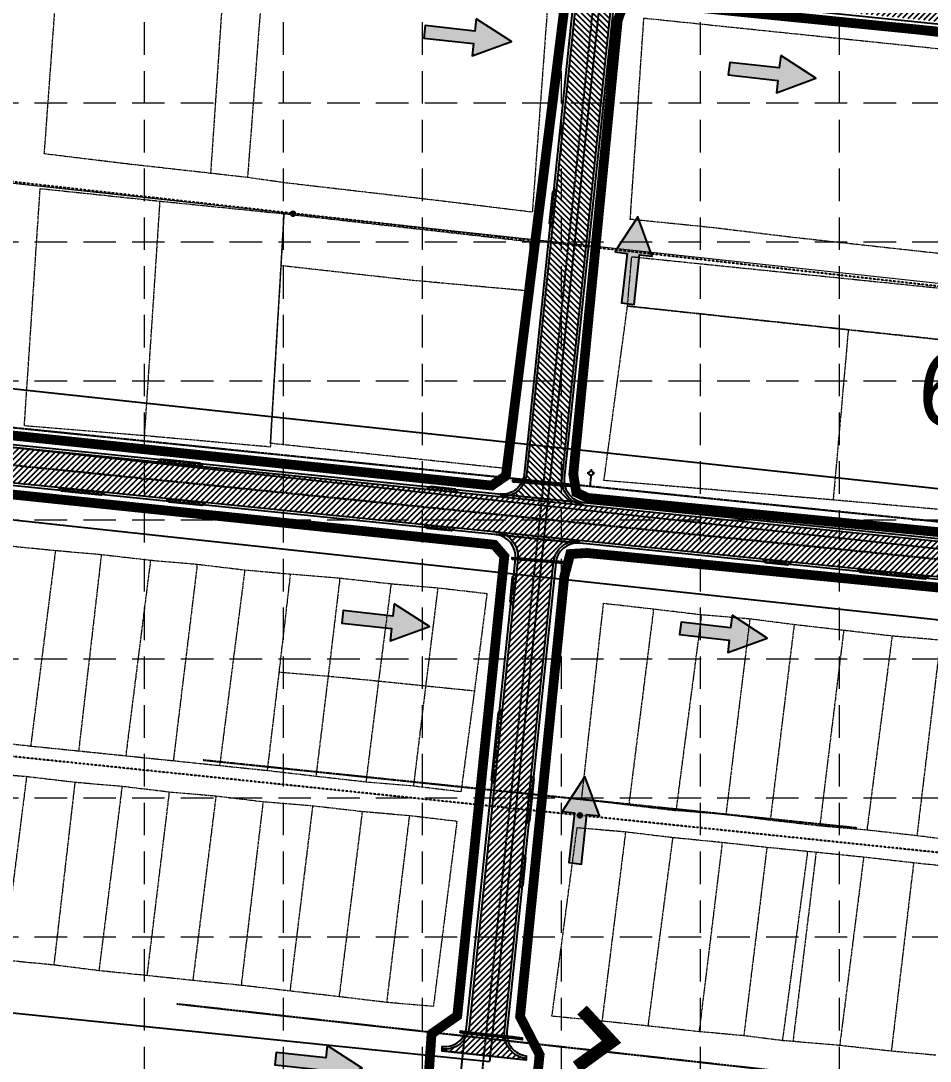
# Model space of a CAD drawing. Extents: x 332488 to 337969, y 579146 to 583084.
# Drawn here: x 336350 to 336909, y 581125 to 581765 of the extents above; entities that cross this region are included whole.
import ezdxf
from ezdxf.enums import TextEntityAlignment as Align

# ---------------------------------------------------------------- set-up
doc = ezdxf.new("R2010")
doc.units = 0
doc.header["$MEASUREMENT"] = 0
for name, pattern in [('CENTER2', [1.125, 0.75, -0.125, 0.125, -0.125]), ('DASHED', [0.75, 0.5, -0.25]), ('HIDDEN', [0.375, 0.25, -0.125]), ('PHANTOM', [2.5, 1.25, -0.25, 0.25, -0.25, 0.25, -0.25])]:
    doc.linetypes.add(name, pattern=pattern)
doc.layers.get('0').update_dxf_attribs({"color": 6})
for name, color, linetype in [('ARROWS', 252, 'Continuous'), ('E-CULVERT', 1, 'Continuous'), ('E-FIRE HYD', 2, 'Continuous'), ('E-SanitarySewer', 2, 'HIDDEN'), ('E-WATER', 2, 'DASHED'), ('GRID', 254, 'HIDDEN'), ('LIMITS OF DISTURBANCE', 1, 'PHANTOM'), ('P-CULVERT', 2, 'Continuous'), ('P-DRIVEWAY TRANSITION', 2, 'Continuous'), ('P-DRIVEWAY TRANSITION-H', 6, 'Continuous'), ('P-PVMT', 2, 'Continuous'), ('P-PVMT-H-6th', 6, 'Continuous'), ('P-PVMT-H-7th', 6, 'Continuous'), ('P-PVMT-H-Snyder', 6, 'Continuous'), ('parcel', 8, 'Continuous'), ('ROADS', 5, 'Continuous'), ('row', 1, 'Continuous'), ('SILT FENCE', 200, 'Continuous'), ('STREETNAME', 2, 'Continuous'), ('subdiv', 6, 'PHANTOM')]:
    doc.layers.add(name, color=color, linetype=linetype)
doc.layers.add('QUANTITIES', color=4, linetype='Continuous', plot=False)
doc.styles.get("Standard").update_dxf_attribs({"font": 'ARIAL.TTF'})
pattern_1 = [(45, (0, 0), (-1.767766952966369, 1.767766952966369), [])]
pattern_2 = [(45.09306700437445, (333744.6352764597, 581923.8884556454), (-1.327977036632529, 1.323669894715706), []), (135.0930670043744, (333744.6352764597, 581923.8884556454), (-1.323669894715706, -1.327977036632529), [])]
pattern_3 = [(45, (0, 0), (-1.325825214724776, 1.325825214724777), []), (135, (0, 0), (-1.325825214724777, -1.325825214724776), [])]

# ---------------------------------------------------------------- blocks, each defined once
blk = doc.blocks.new('FH')
at = {"layer": 'E-FIRE HYD'}
for p, q in [((336621.0745145862, 580808.4657309651), (336622.1411810613, 580808.4651434592)), ((336623.4758362457, 580810.865143028), (336623.4752487397, 580809.7984765529)), ((336624.807847451, 580808.4644090767), (336625.874513926, 580808.4638215707)), ((336623.4737799748, 580807.1318103654), (336623.4731924688, 580806.0651438904))]:
    blk.add_line(p, q, dxfattribs=at)
at = {"layer": 'E-FIRE HYD', "linetype": 'Continuous'}
blk.add_circle((336623.4745143573, 580808.4651434592), 1.333333296, dxfattribs=at)
blk = doc.blocks.new('A$C796B4345')
at = {"layer": 'SILT FENCE', "color": 200, "linetype": 'DASHED', "ltscale": 80, "const_width": 8, "flags": 128}
blk.add_lwpolyline([(38.21273843862582, 22.70146728202235), (20.65375032334123, 2.674251302960329), (2.97461769322399, 22.3390892293537)], dxfattribs=at)
blk = doc.blocks.new('arrow')
blk.add_lwpolyline([(-67.00679329302966, -25.35842018353742), (-59.3270347441985, -25.41938721699262), (-59.57091179542658, -56.1384215279777), (-51.89114823905948, -56.19938584448118), (-51.64727869913713, -25.48035696739953), (-43.96752265407486, -25.54132400085473), (-55.30425519266737, -2.410587189246144), (-67.00678578172392, -25.35840795725562)], close=True)
at = {"color": 254}
for points in [[(-43.96751955730906, -25.54132267721434), (-67.00679354271597, -25.35841771446121), (-55.30425158724847, -2.410596210431322), (-67.00679354271597, -25.35841771446121)], [(-59.57090883123692, -56.13841801592571), (-51.89115083610795, -56.19938633684342), (-59.32703554756517, -25.41938603537892), (-51.64727755243712, -25.48035435629663)]]:
    blk.add_solid(points, dxfattribs=at)

msp = doc.modelspace()

# ---------------------------------------------------------------- hatches: boundary and pattern name
at = {"layer": 'P-DRIVEWAY TRANSITION-H'}
h = msp.add_hatch(dxfattribs=at)
h.set_pattern_fill('NET', color=253, scale=15, angle=45, style=0)
h.set_pattern_definition(pattern_2)
h.paths.add_polyline_path([(336717.0219870885, 582025.3549376668), (336715.2399424747, 582027.5513704552), (336717.0011948184, 582044.4608844724), (336719.1976276069, 582046.2429290862)])
h.paths.add_polyline_path([(336706.2931111266, 581922.3486426793), (336704.5110665128, 581924.5450754677), (336705.9981125646, 581938.8219768697), (336708.1945453531, 581940.6040214836)])
h.paths.add_polyline_path([(336676.7144138223, 581638.3680998223), (336674.9323692085, 581640.5645326107), (336676.9532639458, 581659.9668334842), (336679.1496967343, 581661.748878098)])
h = msp.add_hatch(dxfattribs=at)
h.set_pattern_fill('NET', color=253, scale=15, angle=45, style=0)
h.set_pattern_definition(pattern_2)
h.paths.add_polyline_path([(335919.9082682377, 581546.2009439643), (335922.1001579328, 581547.9885735582), (335946.64428983, 581545.4952540073), (335948.4319194239, 581543.3033643122)])
h.paths.add_polyline_path([(335969.1273677484, 581541.2010138955), (335971.3192574435, 581542.9886434893), (335988.9757935469, 581541.195001455), (335990.7634231407, 581539.0031117599)])
h.paths.add_polyline_path([(335980.8544219058, 581517.896495593), (335978.6625322107, 581516.1088659992), (335964.2832283185, 581517.5695898769), (335962.4955987246, 581519.761479572)])
h.paths.add_polyline_path([(336117.5882516192, 581504.0063677079), (336115.3963619241, 581502.218738114), (336102.7658838096, 581503.5018072464), (336100.9782542157, 581505.6936969415)])
h.paths.add_polyline_path([(336177.9039320467, 581497.8791896979), (336175.7120423517, 581496.091560104), (336155.2479255281, 581498.1704106734), (336153.4602959342, 581500.3623003685)])
h.paths.add_polyline_path([(336228.668427237, 581492.7222703627), (336226.4765375419, 581490.9346407689), (336202.2570012594, 581493.3949862224), (336200.4693716656, 581495.5868759175)])
h.paths.add_polyline_path([(336401.3462626418, 581475.1807649299), (336399.1543729468, 581473.393135336), (336374.7719099154, 581475.8700317293), (336372.9842803215, 581478.0619214245)])
h.paths.add_polyline_path([(336463.6284808947, 581468.8538158615), (336461.4365911996, 581467.0661862676), (336440.898101375, 581469.1525920301), (336439.1104717811, 581471.3444817252)])
h.paths.add_polyline_path([(336433.9637971102, 581493.9805311286), (336436.1556868053, 581495.7681607225), (336459.8782778171, 581493.3582975334), (336461.665907411, 581491.1664078382)])
h.paths.add_polyline_path([(336267.2093304693, 581510.9203102012), (336269.4012201645, 581512.7079397951), (336289.1948656816, 581510.6971991603), (336290.9824952754, 581508.5053094652)])
h.paths.add_polyline_path([(336191.1601055256, 581518.6457828388), (336193.3519952208, 581520.4334124327), (336206.405745501, 581519.1073451298), (336208.1933750949, 581516.9154554347)])
h.paths.add_polyline_path([(336136.169197802, 581524.2320429649), (336138.3610874971, 581526.0196725588), (336149.7039261373, 581524.8674084876), (336151.4915557312, 581522.6755187925)])
h.paths.add_polyline_path([(336054.1147708074, 581532.5675550096), (336056.3066605026, 581534.3551846035), (336071.1992416526, 581532.8423193736), (336072.9868712464, 581530.6504296785)])
h.paths.add_polyline_path([(336823.6798012466, 581432.2779450953), (336821.4879115515, 581430.4903155016), (336807.9537703457, 581431.8651833931), (336806.1661407518, 581434.0570730882)])
h.paths.add_polyline_path([(336908.3929457674, 581423.6723468069), (336906.2010560723, 581421.884717213), (336866.1281834434, 581425.9555263661), (336864.3405538495, 581428.1474160613)])
h.paths.add_polyline_path([(337267.486532658, 581387.1937675466), (337265.2946429629, 581385.4061379527), (337237.9967162226, 581388.1792021916), (337236.2090866287, 581390.3710918868)])
h.paths.add_polyline_path([(337214.6607244014, 581414.673309335), (337216.8526140965, 581416.4609389289), (337297.4075874499, 581408.2777491212), (337299.1952170437, 581406.0858594261)])
h = msp.add_hatch(dxfattribs=at)
h.set_pattern_fill('NET', color=253, scale=15, angle=45, style=0)
h.set_pattern_definition([(38.84217353145092, (335857.6274947308, 581551.0639977645), (-1.175957412207043, 1.460393496519111), []), (128.8421735314509, (335857.6274947308, 581551.0639977645), (-1.460393496519111, -1.175957412207043), [])])
h.paths.add_polyline_path([(336599.9200524315, 581477.1218384802), (336602.1119421266, 581478.9094680741), (336617.0045232766, 581477.3966028442), (336618.7921528704, 581475.2047131491)])
h = msp.add_hatch(dxfattribs=at)
h.set_pattern_fill('NET', color=253, scale=15, angle=225, style=0)
h.set_pattern_definition([(218.8421735314509, (337359.0440558096, 581379.3553433458), (1.175957412207043, -1.460393496519111), []), (308.8421735314509, (337359.0440558096, 581379.3553433458), (1.460393496519111, 1.175957412207043), [])])
h.paths.add_polyline_path([(336616.7514981089, 581453.29750263), (336614.5596084138, 581451.5098730362), (336599.6670272638, 581453.022738266), (336597.8793976699, 581455.2146279612)])
h = msp.add_hatch(dxfattribs=at)
h.set_pattern_fill('NET', color=253, scale=15, angle=45, style=0)
h.set_pattern_definition(pattern_3)
h.paths.add_polyline_path([(336652.4780135957, 581405.6781330388), (336650.6959689819, 581407.8745658274), (336652.2995326014, 581423.2701345532), (336654.4959653899, 581425.052179167)])
h = msp.add_hatch(dxfattribs=at)
h.set_pattern_fill('NET', color=253, scale=15, angle=45, style=0)
h.set_pattern_definition(pattern_3)
h.paths.add_polyline_path([(336641.0345011667, 581295.8107227758), (336639.2524565529, 581298.0071555643), (336643.6092912559, 581339.8364583016), (336645.8057240444, 581341.6185029155)])
h = msp.add_hatch(dxfattribs=at)
h.set_pattern_fill('NET', color=253, scale=15, angle=45, style=0)
h.set_pattern_definition(pattern_3)
h.paths.add_polyline_path([(336660.6141059173, 581271.4302371114), (336662.8105387059, 581273.2122817251), (336665.4677945663, 581298.7241882836), (336663.6857499524, 581300.9206210723)])
h = msp.add_hatch(dxfattribs=at)
h.set_pattern_fill('NET', color=253, scale=15, angle=45, style=0)
h.set_pattern_definition(pattern_3)
h.paths.add_polyline_path([(336656.4858134662, 581231.795133534), (336658.6822462548, 581233.577178148), (336660.4286889717, 581250.3445072061), (336658.6466443578, 581252.5409399949)])
at = {"layer": 'P-PVMT-H-6th'}
h = msp.add_hatch(dxfattribs=at)
h.set_pattern_fill('ANSI31', color=9, scale=20, style=0)
h.set_pattern_definition(pattern_1)
edge = h.paths.add_edge_path()
edge.add_line((335828.2173572729, 581507.8890740499), (335834.9152358597, 581579.581766027))
edge.add_line((335834.9152358597, 581579.581766027), (335856.8198496035, 581577.5353308981))
edge.add_arc((335881.7114561305, 581575.2098364335), 25.00000000002905, 174.6626432487907, 264.1994973410909)
edge.add_line((335879.1848304975, 581550.337840878), (337355.6937260162, 581400.3464493869))
edge.add_arc((337359.231001902, 581435.1672431646), 35.00000000002524, 264.1994973417433, 353.8400558509287)
edge.add_line((337394.0289197445, 581431.4115922451), (337395.0231459686, 581431.304287933))
edge.add_line((337395.0231459686, 581431.304287933), (337385.1509550011, 581339.8336753641))
edge.add_line((337385.1509550011, 581339.8336753641), (337384.156728777, 581339.9409796762))
edge.add_arc((337349.3588109346, 581343.696630596), 35.00000000002016, 353.8400558505394, 444.1994973412693)
edge.add_line((337352.8960868207, 581378.5174243737), (335877.5401606779, 581528.3891443292))
edge.add_arc((335875.0135775439, 581503.5171444565), 25.0000000000402, 84.19959524299584, 174.6626432487907)
edge.add_line((335850.1219710169, 581505.8426389211), (335828.2173572729, 581507.8890740499))
at = {"layer": 'P-PVMT-H-7th'}
h = msp.add_hatch(dxfattribs=at)
h.set_pattern_fill('ANSI31', color=253, scale=20, style=0)
h.set_pattern_definition(pattern_1)
edge = h.paths.add_edge_path()
edge.add_line((335825.8690633353, 581825.6869722484), (335834.5250313084, 581805.4613889824))
edge.add_arc((336066.2689011319, 581263.9673642702), 588.9999999998345, 83.86282012561298, 113.16953209557269, ccw=False)
edge.add_line((336129.2384705681, 581849.5916750061), (336610.550527991, 581796.0216503824))
edge.add_line((336610.550527991, 581796.0216503824), (337388.8775640928, 581715.9745280568))
edge.add_arc((337385.2968724539, 581681.1581720241), 35.00000000015289, -7.624351124783686, 84.12805446683802, ccw=False)
edge.add_line((337419.9874458821, 581676.514454199), (337420.9786051229, 581676.3817765472))
edge.add_line((337420.9786051229, 581676.3817765472), (337433.190660604, 581767.6110939423))
edge.add_line((337433.190660604, 581767.6110939423), (337432.1995013632, 581767.7437715945))
edge.add_arc((337397.5089279353, 581772.3874894198), 34.99999999991752, 264.1280544671977, 352.375648874788, ccw=False)
edge.add_line((337393.9282362966, 581737.5711333872), (336612.8927155777, 581817.8968100856))
edge.add_line((336612.8927155777, 581817.8968100856), (336131.6316412919, 581871.4611602868))
edge.add_arc((336066.268901132, 581263.9673642701), 610.9999999999628, 83.85893752755234, 113.1695320955796)
edge = h.paths.add_edge_path()
edge.add_line((334950.4900005268, 581734.4296820598), (334951.8644201584, 581756.3867076023))
edge.add_arc((335064.1687015881, 583550.502506821), 1797.627256311322, 264.1888517328631, 266.4181927454968, ccw=False)
edge.add_arc((334909.7337188367, 582096.7964629089), 335.8172667600802, 255.9339546163211, 265.290039501902, ccw=False)
edge.add_line((334828.1166219403, 581771.0482685188), (334779.5199037807, 581782.2453342903))
edge.add_arc((334736.6355995654, 581596.1218901679), 191.000000000006, 77.02504297118213, 90.09306700432731)
edge.add_line((334736.3253535026, 581787.1216381976), (332764.6068176676, 581783.918922386))
edge.add_line((332764.6068176676, 581783.918922386), (332764.6425528163, 581761.9189514088))
edge.add_line((332764.6425528163, 581761.9189514088), (334736.3610886512, 581765.1216672204))
edge.add_arc((334736.6355995655, 581596.1218901679), 169.0000000000381, 77.02504297120538, 90.09306700435008, ccw=False)
edge.add_line((334774.5803504155, 581760.807031826), (334823.0275859664, 581749.6444080222))
edge.add_arc((334920.5213069654, 582162.0827408719), 423.8046767534789, 256.7003380621547, 264.5041076851441)
edge.add_arc((335064.1687015871, 583550.5025068203), 1819.627256310553, 264.1888517328911, 266.4181927455256)
at = {"layer": 'P-PVMT-H-Snyder'}
h = msp.add_hatch(dxfattribs=at)
h.set_pattern_fill('ANSI31', color=253, scale=20, angle=90, style=0)
h.set_pattern_definition([(135, (0, 0), (-1.767766952966369, -1.767766952966369), [])])
edge = h.paths.add_edge_path()
edge.add_arc((336675.7846669569, 581774.233519102), 14.99999999982421, -5.946342264539908, 84.12805446779618, ccw=False)
edge.add_line((336690.7039572154, 581772.6795634468), (336660.8412175072, 581485.9719729734))
edge.add_arc((336645.9219272487, 581487.5259286287), 14.99999999991721, 264.1994973411172, 354.0536577350408, ccw=False)
edge.add_line((336644.4059518689, 581472.6027312955), (336696.1398702152, 581467.3473329544))
edge.add_arc((336697.6558455951, 581482.2705302879), 15.000000000204, 174.0536577360636, 264.1994973407647, ccw=False)
edge.add_line((336682.7365553362, 581483.824485943), (336712.5925778385, 581770.4675855521))
edge.add_arc((336727.5118680969, 581768.913629897), 14.9999999998352, 84.12805446646922, 174.0536577359023, ccw=False)
edge.add_line((336729.046450228, 581783.8349253394), (336677.3192490875, 581789.1548145444))
h = msp.add_hatch(dxfattribs=at)
h.set_pattern_fill('ANSI31', color=9, scale=20, style=0)
h.set_pattern_definition(pattern_1)
edge = h.paths.add_edge_path()
edge.add_line((336660.4665556371, 581126.0943958233), (336660.5611705153, 581127.0900330689))
edge.add_arc((336662.2139891709, 581141.9986946618), 14.99999999996485, 174.0536577350638, 263.6738521116424, ccw=False)
edge.add_line((336647.2946989123, 581143.5526503171), (336677.3494916136, 581432.1041121655))
edge.add_arc((336692.2687818721, 581430.5501565104), 14.9999999997773, 84.19949734102738, 174.0536577358793, ccw=False)
edge.add_line((336693.7847572519, 581445.4733538434), (336642.0508389054, 581450.7287521845))
edge.add_arc((336640.5348635261, 581435.8055548515), 14.9999999996819, -5.946342265493627, 84.19949734279692, ccw=False)
edge.add_line((336655.4541537844, 581434.2515991961), (336625.448783691, 581146.1746362365))
edge.add_arc((336610.5294934324, 581147.7285918918), 14.99999999997511, 263.6738521112004, 354.05365773506384, ccw=False)
edge.add_line((336608.8766747767, 581132.819930299), (336608.7820598985, 581131.8242930534))
edge.add_line((336608.7820598985, 581131.8242930534), (336660.4665556371, 581126.0943958233))

# ---------------------------------------------------------------- linework, layer by layer
at = {"layer": 'E-CULVERT', "color": 5, "flags": 128}
for points in [[(336658.4907387701, 581482.2139888271), (336684.5831443224, 581480.2677077949), (336684.4901628121, 581479.0211708164), (336658.3977572597, 581480.9674518486)], [(336658.0084681017, 581434.6458033822), (336678.064567225, 581433.0887519061), (336677.9678148438, 581431.8425019404), (336657.9117157205, 581433.3995534165)], [(336626.1191051177, 581143.2455098465), (336652.2822237854, 581140.5258332845), (336652.1529817153, 581139.2825326421), (336625.9898630476, 581142.0022092041)]]:
    msp.add_lwpolyline(points, close=True, dxfattribs=at)
at = {"layer": 'E-SanitarySewer', "color": 33, "ltscale": 0.5}
for p, q in [((337222.3361147416, 581567.1605498825), (335843.183257657, 581722.6859448183)), ((337237.5244482572, 581220.1307687422), (335450.4670192754, 581405.4816126396))]:
    msp.add_line(p, q, dxfattribs=at)
at = {"layer": 'E-SanitarySewer', "color": 33, "linetype": 'Continuous', "ltscale": 0.5, "const_width": 2, "flags": 128}
for points in [[(336516.1561729455, 581646.5497755134, 1), (336518.1561729455, 581646.5497755134, 1)], [(336692.6803166462, 581276.53744438, 1), (336694.6803166462, 581276.53744438, 1)]]:
    msp.add_lwpolyline(points, format="xyb", close=True, dxfattribs=at)
at = {"layer": 'E-WATER', "color": 120, "ltscale": 0.5}
for p, q in [((335832.2926394805, 581567.1631499236), (337352.8126116331, 581412.7008861976)), ((336700.3722178173, 581484.5785357789), (336699.8092130292, 581479.0363405267)), ((336461.8144940761, 581310.6398540619), (336864.340105088, 581268.8905177051)), ((336445.6134037008, 581160.6780135274), (336826.0021350147, 581118.3153441434)), ((336602.4620485765, 580944.788083016), (336622.8922212395, 581140.935041883))]:
    msp.add_line(p, q, dxfattribs=at)
at = {"layer": 'GRID', "color": 252, "linetype": 'HIDDEN', "lineweight": 0, "ltscale": 80}
for p, q in [((336425.6987585921, 582484.2826341055), (336425.6987585921, 579491.4050111248)), ((336511.1987585922, 582484.2826341055), (336511.1987585922, 579491.4050111248)), ((336596.6987585924, 582484.2826341055), (336596.6987585924, 579491.4050111248)), ((336682.1987585925, 582484.2826341055), (336682.1987585925, 579491.4050111248)), ((336767.6987585927, 582484.2826341055), (336767.6987585927, 579491.4050111248)), ((336853.1987585928, 582484.2826341055), (336853.1987585928, 579491.4050111248)), ((332578.1987585859, 581714.7826341043), (337879.1987585945, 581714.7826341043)), ((332578.1987585859, 581629.2826341041), (337879.1987585945, 581629.2826341041)), ((332578.1987585859, 581543.782634104), (337879.1987585945, 581543.782634104)), ((332578.1987585859, 581458.2826341038), (337879.1987585945, 581458.2826341038)), ((332578.1987585859, 581372.7826341037), (337879.1987585945, 581372.7826341037)), ((332578.1987585859, 581287.2826341036), (337879.1987585945, 581287.2826341036)), ((332578.1987585859, 581201.7826341034), (337879.1987585945, 581201.7826341034))]:
    msp.add_line(p, q, dxfattribs=at)
at = {"layer": 'LIMITS OF DISTURBANCE', "color": 1, "linetype": 'DASHED', "ltscale": 80, "const_width": 6, "flags": 128}
msp.add_lwpolyline([(336564.3092935188, 580791.3038364649), (336567.0052905409, 580807.8106723065), (336582.1702698404, 580814.8850248358), (336611.8294605622, 581096.0013912139), (336600.0344696399, 581107.4550896633), (336602.3934551831, 581142.1531205673), (336618.2324574403, 581153.2699631006), (336647.1916793659, 581435.8606589661), (336641.0090483022, 581442.9917945839), (336339.8666644464, 581474.3543566107), (336327.5208063931, 581460.5171820517), (336288.6126352292, 581463.1350377254), (336278.511455656, 581481.0859598878), (335878.7350020302, 581517.9891934886), (335865.0349987354, 581515.7684013254), (335855.7782440227, 581496.5215226384), (335820.6025445126, 581499.112440192), (335828.7484949799, 581590.535123911), (335867.6268963753, 581584.6129982027), (335870.2187940152, 581568.3271823697), (335884.2890548576, 581560.1842644983), (336291.5354450219, 581516.0564580307), (336306.689110545, 581529.1150751249), (336331.2484744322, 581525.9810149863), (336343.2668650304, 581510.3106744732), (336639.3908306756, 581479.3693864183), (336648.1511065494, 581485.3610176533), (336684.0432714792, 581772.5026431191), (336680.9048362817, 581778.2067353067), (336669.7776741823, 581783.3404481402), (336370.7130116015, 581814.7980202996), (336363.9158655149, 581798.6922299524), (336329.4264824227, 581802.9703339355), (336322.6293363362, 581820.5860527048), (336143.3820197093, 581841.8534496819, 0.08763947130923862), (335924.5325992433, 581829.4234683639), (335891.8472894146, 581818.0589066211), (335886.8734626514, 581804.9186190399), (335850.8416136689, 581789.5907888601), (335830.0657282365, 581797.427810739), (335815.5617831741, 581828.3840909628), (335866.3358301767, 581847.6986832838), (335948.0887977728, 581873.9365317603), (336020.0868252716, 581882.4754778267), (336034.9745538486, 581902.4810239698), (336087.4476582529, 581900.7732307746), (336107.4606854627, 581884.4272471669), (336320.4882515939, 581862.3340663975), (336342.2899299362, 581875.5329886896), (336368.3905588104, 581872.1565252895), (336387.4286735007, 581853.43248107), (336677.9534260216, 581819.3267901603), (336685.4529427118, 581822.3936145031), (336688.1800368172, 581830.2310943103), (336717.0455250554, 582102.4214857104), (336712.2347999653, 582110.5966576503), (336679.040812646, 582116.848272605), (336077.6693005343, 582178.625346055), (336069.4577428056, 582175.6702760864), (336065.8446662542, 582164.0142132223), (336053.6915532313, 582163.6858787513), (336052.7622434464, 582227.8751583239), (336070.8865020853, 582227.6125863148), (336069.8358378294, 582216.8471140286), (336077.1905824281, 582213.9588219277), (337435.1120653143, 582075.6290862656), (337449.2366512441, 582071.4455942167), (337467.5462598754, 582070.399726182), (337482.7170856795, 582075.1061522481), (337493.7028887817, 582094.4548303501), (337506.8263003258, 582091.4410858508), (337480.5519196596, 581988.076850942), (337467.0554379253, 581991.6406268582), (337469.0926445043, 582011.7505607056), (337462.4717152221, 582024.7329029009), (337446.6833405332, 582036.6970319387), (337423.7647586199, 582040.5153760766), (337346.0962222456, 582048.9157291981), (337131.8900008146, 582071.4639909817), (337123.6244024234, 582067.8716045122), (337118.2337988992, 582057.0944251937), (337086.6089817742, 582059.9683423333), (337083.3746006982, 582073.2601842163), (337068.9996895692, 582076.8525706858), (336762.1133204978, 582107.5884281986), (336753.5225300477, 582096.7409668667), (336724.9358726684, 581824.7224777056), (336727.3295896086, 581814.3535114524), (336746.8783727614, 581809.5678439094), (337396.4087114227, 581743.1661940693), (337410.054674055, 581747.1264361986), (337423.2604739079, 581760.7673188682), (337427.4423047341, 581776.3883425123), (337440.8681543744, 581772.4280804731), (337423.6457743533, 581667.5325737091), (337410.9730176935, 581669.6439210486), (337409.9169493718, 581691.4610707037), (337401.8204887742, 581702.0177476713), (337385.2755132029, 581708.7036576848), (337369.3714409312, 581712.9552615659), (337094.9010632508, 581739.1056059492), (337084.6629174594, 581734.7505501301), (337082.7024106989, 581724.9517243118), (337081.3954167254, 581715.8061230194), (337050.0274033588, 581720.8144232745), (337049.8095973656, 581738.6700963853), (337043.9280770831, 581746.509168986), (337015.3919208613, 581748.4689421136), (336730.1820517313, 581776.897996614), (336720.3447865299, 581775.0541788534), (336716.9632315547, 581765.5278800037), (336689.6148954229, 581486.3813810819), (336691.4404269378, 581475.1281954248), (336698.4382819426, 581471.7826521287), (337016.0528918924, 581440.8161382066), (337022.5604621936, 581446.173300059), (337026.0056334576, 581454.2090627474), (337060.0746686803, 581449.9998669934), (337063.5198399443, 581438.52020601), (337088.4017096586, 581433.545692887), (337350.3011546652, 581406.43011564), (337364.8832958979, 581429.1242618612), (337382.8890557112, 581429.7048734785), (337388.3490047967, 581435.7978829921), (337401.5529084862, 581435.4070911058), (337388.8305987511, 581327.9556286056), (337378.2350261193, 581331.3256810118), (337370.1107737268, 581347.8382480933), (337350.94335075, 581352.4831652408), (337336.3342031366, 581375.6180429582), (337214.0031762915, 581387.1725851463), (336698.0063674753, 581437.8958707761), (336687.7052374496, 581437.2901314064), (336684.0695333453, 581423.3585041926), (336656.8649264155, 581152.761782333), (336668.8994344044, 581129.3700965693), (336665.5565295643, 581097.2900607084), (336647.5047675809, 581081.9183888873), (336622.1687034764, 580812.467263846), (336633.9628095226, 580798.319594103), (336632.0757474988, 580783.7003380235)], format="xyb", close=True, dxfattribs=at)
at = {"layer": 'P-CULVERT', "color": 5, "flags": 128}
for points in [[(336652.4138719895, 581481.432006785), (336652.5106243707, 581482.6782567506), (336658.4926242055, 581482.2138453206), (336658.3958718243, 581480.967595355)], [(336684.4882773766, 581479.0213143228), (336684.5850297578, 581480.2675642885), (336690.5670295926, 581479.8031528585), (336690.4702772114, 581478.5569028929)], [(336651.9297158857, 581433.8639648465), (336652.026468267, 581435.1102148121), (336658.0084681018, 581434.6458033822), (336657.9117157205, 581433.3995534165)], [(336677.9678148437, 581431.8425019404), (336678.0645672249, 581433.0887519061), (336684.0465670598, 581432.6243404761), (336683.9498146785, 581431.3780905105)], [(336620.014179063, 581142.7047900804), (336620.160163721, 581143.9462362048), (336626.1191051177, 581143.2455098465), (336625.9731204598, 581142.004063722)], [(336652.1362391274, 581139.2843871601), (336652.2822237854, 581140.5258332845), (336658.2411651821, 581139.8251069261), (336658.0951805243, 581138.5836608016)]]:
    msp.add_lwpolyline(points, close=True, dxfattribs=at)
at = {"layer": 'P-DRIVEWAY TRANSITION', "color": 7, "flags": 128}
for points in [[(336676.7144138223, 581638.3680998223), (336674.9323692085, 581640.5645326107), (336676.9532639458, 581659.9668334842), (336679.1496967343, 581661.748878098)], [(336433.9637971102, 581493.9805311286), (336436.1556868053, 581495.7681607225), (336459.8782778171, 581493.3582975334), (336461.665907411, 581491.1664078382)], [(336401.3462626418, 581475.1807649299), (336399.1543729468, 581473.393135336), (336374.7719099154, 581475.8700317293), (336372.9842803215, 581478.0619214245)], [(336599.9200524315, 581477.1218384802), (336602.1119421266, 581478.9094680741), (336617.0045232766, 581477.3966028442), (336618.7921528704, 581475.2047131491)], [(336463.6284808947, 581468.8538158615), (336461.4365911996, 581467.0661862676), (336440.898101375, 581469.1525920301), (336439.1104717811, 581471.3444817252)], [(336616.7514981089, 581453.29750263), (336614.5596084138, 581451.5098730362), (336599.6670272638, 581453.022738266), (336597.8793976699, 581455.2146279612)], [(336823.6798012466, 581432.2779450953), (336821.4879115515, 581430.4903155016), (336807.9537703457, 581431.8651833931), (336806.1661407518, 581434.0570730882)], [(336652.4780135957, 581405.6781330388), (336650.6959689819, 581407.8745658274), (336652.2995326014, 581423.2701345532), (336654.4959653899, 581425.052179167)], [(336908.3929457674, 581423.6723468069), (336906.2010560723, 581421.884717213), (336866.1281834434, 581425.9555263661), (336864.3405538495, 581428.1474160613)], [(336641.0345011667, 581295.8107227758), (336639.2524565529, 581298.0071555643), (336643.6092912559, 581339.8364583016), (336645.8057240444, 581341.6185029155)], [(336660.6141059173, 581271.4302371114), (336662.8105387059, 581273.2122817251), (336665.4677945663, 581298.7241882836), (336663.6857499524, 581300.9206210723)], [(336656.4858134662, 581231.795133534), (336658.6822462548, 581233.577178148), (336660.4286889717, 581250.3445072061), (336658.6466443578, 581252.5409399949)]]:
    msp.add_lwpolyline(points, close=True, dxfattribs=at)
at = {"layer": 'P-PVMT', "color": 7, "linetype": 'CENTER2'}
for p, q in [((336669.0953545603, 581459.0380425694), (336704.3417929334, 581797.4336994148)), ((336492.7672904612, 579766.1393037078), (336669.0953545603, 581459.0380425694))]:
    msp.add_line(p, q, dxfattribs=at)
at = {"layer": 'P-PVMT', "color": 253, "linetype": 'CENTER2'}
msp.add_line((335842.5457909331, 581543.0032117338), (337411.6506730744, 581383.6054421827), dxfattribs=at)
at = {"layer": 'P-PVMT', "color": 7, "flags": 128}
for points in [[(336677.3192490875, 581789.1548145444, -0.4145939259827792), (336690.7039572154, 581772.6795634468), (336660.8412175072, 581485.9719729734, -0.413468233803145), (336644.4059518689, 581472.6027312955), (336696.1398702152, 581467.3473329544, -0.4149592839510999), (336682.7365553362, 581483.824485943), (336712.5925778385, 581770.4675855521, -0.4138333010473627), (336729.046450228, 581783.8349253394)], [(335828.2173572729, 581507.8890740499), (335834.9152358597, 581579.581766027), (335856.8198496035, 581577.5353308981, 0.4118479601196166), (335879.1848304975, 581550.337840878), (337355.6937260162, 581400.3464493869, 0.412377306467663), (337394.0289197445, 581431.4115922451), (337395.0231459686, 581431.304287933), (337385.1509550011, 581339.8336753641), (337384.156728777, 581339.9409796762, 0.416052205626243), (337352.8960868207, 581378.5174243737), (335877.5401606779, 581528.3891443292, 0.4165826269684354), (335850.1219710169, 581505.8426389211)], [(336660.4665556371, 581126.0943958233), (336660.5611705153, 581127.0900330689, -0.4122733446935224), (336647.2946989123, 581143.5526503171), (336677.3494916136, 581432.1041121655, -0.4134682338083567), (336693.7847572519, 581445.4733538434), (336642.0508389054, 581450.7287521845, -0.4149592839685931), (336655.4541537844, 581434.2515991961), (336625.448783691, 581146.1746362365, -0.4161564455739741), (336608.8766747767, 581132.819930299), (336608.7820598985, 581131.8242930534)]]:
    msp.add_lwpolyline(points, format="xyb", close=True, dxfattribs=at)
at = {"layer": 'parcel', "lineweight": 0}
msp.add_line((337367.8459879435, 581554.7786634872), (336053.3059553518, 581696.5892253006), dxfattribs=at)
at = {"layer": 'QUANTITIES', "flags": 128}
for points in [[(336610.3908333828, 581794.5301622209), (337043.9856609999, 581749.937058556, -0.4190889129182785), (337055.7380988345, 581735.0425843132), (337080.7986525818, 581732.6939233629, -0.415018682839745), (337095.44756774, 581744.6444535804), (337388.7241058797, 581714.4823985125, -0.4364671155961395), (337418.2683886441, 581675.2311896438), (337420.7795886447, 581674.8950376865), (337433.3896770822, 581769.0978328035)], [(337077.8110774554, 581404.952799734), (336337.9756391952, 581480.1051735461, 0.4090817367067258), (336323.6310741765, 581468.1123706166), (336298.5676113351, 581470.4297814093, 0.4212998882105717), (336287.0155775195, 581485.2816890337), (335892.4367371689, 581525.3681794247, 0.4280930128081107), (335850.0984240164, 581489.1507395525), (335825.1777123548, 581491.4789531598), (335833.561269136, 581581.2147920865), (335858.5005890901, 581578.8848400023, 0.4306500361933832), (335879.3364280355, 581551.8301606114), (335894.7899522756, 581550.2603118884), (335907.6649241499, 581548.9524058183), (336289.8509943243, 581510.1279729631, 0.4101190498403765), (336304.2182654361, 581522.1238557644), (336329.2817282775, 581519.8064449719, 0.4200947226549162), (336340.8590157054, 581504.9463149811), (337012.7666349481, 581436.6904723854, 0.4120926133628644)]]:
    msp.add_lwpolyline(points, format="xyb", dxfattribs=at)
for points in [[(336696.2914677534, 581468.8396526877, -0.4149592839634961), (336684.2284843621, 581483.6690903774), (336714.0845068643, 581770.3121899867, -0.413833301044904), (336728.8929920148, 581782.3427957952), (336677.1657908746, 581787.6626850001, -0.4145939259734642), (336689.2120281895, 581772.8349590125), (336659.3490312483, 581486.1248988841, -0.4150091862017637), (336644.5575494071, 581474.0950510286)], [(336608.9114211946, 581131.8099516745), (336609.0289967091, 581134.422821855, 0.4229612798624548), (336623.956854665, 581146.3300318022), (336653.9622247585, 581434.4069947619, 0.4080666434968883), (336642.2155032295, 581449.2005333949), (336693.3277665821, 581444.0085572834, 0.4072684138759903), (336678.8414206394, 581431.9487166), (336648.7866279384, 581143.3972547515, 0.4150253942844974), (336660.7085205486, 581128.6406050704), (336660.607964431, 581126.078718823)]]:
    msp.add_lwpolyline(points, format="xyb", close=True, dxfattribs=at)
at = {"layer": 'ROADS', "color": 7}
for p, q in [((336708.4061740004, 581803.1012749998), (336673.5821529999, 581466.9913590001)), ((336312.2735540001, 581506.4467860004), (336673.5821529999, 581466.9913590001)), ((336673.5821529999, 581466.9913590001), (336638.1157029998, 581125.1431850009)), ((336673.5821529999, 581466.9913590001), (337034.0704290001, 581427.53988)), ((336275.9751509996, 581162.1418809993), (336638.1157029998, 581125.1431850009))]:
    msp.add_line(p, q, dxfattribs=at)
at = {"layer": 'row', "color": 253, "flags": 128}
for points in [[(337383.8924050462, 581703.458174233), (337354.3586517473, 581429.8137001148), (335861.5160108351, 581590.8765972691), (335884.7433982082, 581816.8734228074, -0.1110581268824251), (336129.0020409921, 581843.808687945)], [(337171.3288690389, 579733.9544528931), (335965.384884988, 579870.3686593343, 0.02091985874628485), (335686.7178393687, 579890.1329351906), (335853.3367921381, 581511.294790188), (337345.7743067822, 581350.275602135)]]:
    msp.add_lwpolyline(points, format="xyb", close=True, dxfattribs=at)
at = {"layer": 'subdiv', "color": 253, "lineweight": 0}
for p, q in [((336364.1755031249, 581683.3582981592), (336373.170251715, 581806.3432910368)), ((336474.8161729635, 581794.3748318078), (336466.436552553, 581671.386913728)), ((336498.5892760712, 581791.8006417193), (336489.1844465211, 581668.8176272754)), ((336673.6048976975, 581772.099817168), (336664.3972738776, 581647.4755132562)), ((336724.6599853984, 581643.0865483647), (336733.0435204888, 581766.8945960561)), ((336733.0435204888, 581766.8945960561), (336782.8451718562, 581761.7354380963)), ((336782.8451718562, 581761.7354380963), (337031.4433008241, 581735.9416161887)), ((336413.1530889529, 581677.3828959558), (336364.1755031249, 581683.3582981592)), ((336466.436552553, 581671.386913728), (336413.1530889529, 581677.3828959558)), ((336489.1844465211, 581668.8176272754), (336466.436552553, 581671.386913728)), ((336513.1586712985, 581665.4222930716), (336489.1844465211, 581668.8176272754)), ((336608.8622820233, 581654.3024408268), (336513.1586712985, 581665.4222930716)), ((336351.8934639334, 581516.0989397243), (336361.6130765518, 581662.0456947796)), ((336361.6130765518, 581662.0456947796), (336435.1878557401, 581654.3123551887)), ((336435.1878557401, 581654.3123551887), (336425.6811267817, 581510.004968483)), ((336435.1878557401, 581654.3123551887), (336511.6332154134, 581646.5652964124)), ((336664.3972738776, 581647.4755132562), (336608.8622820233, 581654.3024408268)), ((336511.6332154134, 581646.5652964124), (336503.155617815, 581503.0731906146)), ((336509.8399968934, 581614.586596665), (336511.6332154134, 581646.5652964124)), ((336511.6332154134, 581646.5652964124), (336662.875738652, 581629.4386875313)), ((336775.6918889387, 581637.9215176152), (336724.6599853984, 581643.0865483647)), ((336824.6694508367, 581631.9461202519), (336775.6918889387, 581637.9215176152)), ((336662.875738652, 581629.4386875313), (336662.3398763766, 581598.9940177733)), ((336972.8402104643, 581615.6543861479), (336824.6694508367, 581631.9461202519)), ((336503.2911770791, 581505.3346834276), (336509.8399968934, 581614.586596665)), ((336589.5803556498, 581605.6266341237), (336509.8399968934, 581614.586596665)), ((336723.6618074984, 581597.8380356105), (336725.5754323029, 581620.1169588268)), ((336725.5754323029, 581620.1169588268), (337021.3135957681, 581589.9969386384)), ((336662.3398763766, 581598.9940177733), (336589.5803556498, 581605.6266341237)), ((336662.3127722358, 581597.4541134788), (336646.25, 581490)), ((336662.3398763766, 581598.9940177733), (336662.3127722358, 581597.4541134788)), ((336722.9698876045, 581589.7825222481), (336723.6618074984, 581597.8380356105)), ((336708.5, 581482.5), (336722.8578341701, 581588.9517365908)), ((336722.8578341701, 581588.9517365908), (336722.9698876045, 581589.7825222481)), ((336722.9698876045, 581589.7825222481), (336858.8133923174, 581575.2127352459)), ((337019.1102962922, 581558.020218364), (336722.9698876045, 581589.7825222481)), ((336858.75, 581574.5), (336849.5, 581470.5)), ((336858.8133923174, 581575.2127352459), (336858.75, 581574.5)), ((336858.8133923174, 581575.2127352459), (337018.5535481307, 581558.0799319446)), ((336425.6811267817, 581510.004968483), (336351.8934639334, 581516.0989397243)), ((336503.155617815, 581503.0731906146), (336425.6811267817, 581510.004968483)), ((336646.25, 581490), (336503.2911770791, 581505.3346834276)), ((336849.5, 581470.5), (336708.5, 581482.5)), ((337007.9029842415, 581456.3082592087), (336849.5, 581470.5)), ((336340.25, 581442.5), (336371, 581439.5)), ((336371, 581439.5), (336355.75, 581319)), ((336371, 581439.5), (336399.25, 581437)), ((336399.25, 581437), (336385.25, 581316)), ((336399.25, 581437), (336429.5, 581433.5)), ((336429.5, 581433.5), (336414.25, 581313)), ((336429.5, 581433.5), (336458.25, 581431)), ((336458.25, 581431), (336443.5, 581310)), ((336458.25, 581431), (336487.5, 581427.5)), ((336487.5, 581427.5), (336472, 581307)), ((336487.5, 581427.5), (336515.5, 581425)), ((336515.5, 581425), (336508.5, 581364.5)), ((336515.5, 581425), (336546, 581422.5)), ((336546, 581422.5), (336538.75, 581362)), ((336546, 581422.5), (336577.5, 581419)), ((336577.5, 581419), (336569.75, 581359)), ((336577.5, 581419), (336606.25, 581416.5)), ((336606.25, 581416.5), (336598.75, 581356)), ((336606.25, 581416.5), (336636.5, 581413)), ((336636.5, 581413), (336628.75, 581353)), ((336694.75, 581286.5), (336708.25, 581407)), ((336708.25, 581407), (336739, 581403.5)), ((336739, 581403.5), (336723.75, 581283)), ((336739, 581403.5), (336768.5, 581400)), ((336768.5, 581400), (336752.75, 581279.5)), ((336768.5, 581400), (336798.25, 581397.5)), ((336798.25, 581397.5), (336783.5, 581277)), ((336798.25, 581397.5), (336825.5, 581394)), ((336825.5, 581394), (336810.75, 581273.5)), ((336825.5, 581394), (336856, 581390.5)), ((336856, 581390.5), (336841.25, 581270)), ((336856, 581390.5), (336885.75, 581387)), ((336885.75, 581387), (336870.25, 581267.5)), ((336885.75, 581387), (336915.5, 581384.5)), ((336915.5, 581384.5), (336901, 581264)), ((336508.5, 581364.5), (336501.25, 581304)), ((336538.75, 581362), (336508.5, 581364.5)), ((336538.75, 581362), (336531.25, 581300.5)), ((336569.75, 581359), (336538.75, 581362)), ((336569.75, 581359), (336562, 581297)), ((336598.75, 581356), (336569.75, 581359)), ((336598.75, 581356), (336591.25, 581294.5)), ((336628.75, 581353), (336598.75, 581356)), ((336628.75, 581353), (336620.5, 581291)), ((336355.75, 581319), (336324, 581322.5)), ((336385.25, 581316), (336355.75, 581319)), ((336414.25, 581313), (336385.25, 581316)), ((336443.5, 581310), (336414.25, 581313)), ((336472, 581307), (336443.5, 581310)), ((336323, 581303), (336353.25, 581300.5)), ((336501.25, 581304), (336472, 581307)), ((336531.25, 581300.5), (336501.25, 581304)), ((336353.25, 581300.5), (336339, 581187.5)), ((336353.25, 581300.5), (336383, 581297)), ((336383, 581297), (336370, 581184.5)), ((336383, 581297), (336412, 581294.5)), ((336412, 581294.5), (336397.75, 581181)), ((336412, 581294.5), (336441, 581291)), ((336562, 581297), (336531.25, 581300.5)), ((336591.25, 581294.5), (336562, 581297)), ((336620.5, 581291), (336591.25, 581294.5)), ((336441, 581291), (336427.25, 581178)), ((336441, 581291), (336469.75, 581288.5)), ((336469.75, 581288.5), (336455.5, 581175)), ((336469.75, 581288.5), (336498.75, 581285)), ((336498.75, 581285), (336485.25, 581172)), ((336498.75, 581285), (336529.25, 581282.5)), ((336529.25, 581282.5), (336515.25, 581168.5)), ((336529.25, 581282.5), (336559.75, 581279)), ((336694.75, 581286.5), (336752.75, 581279.5)), ((336559.75, 581279), (336545.5, 581165)), ((336559.75, 581279), (336588.75, 581276.5)), ((336588.75, 581276.5), (336574.75, 581161.5)), ((336588.75, 581276.5), (336618, 581273)), ((336783.5, 581277), (336752.75, 581279.5)), ((336810.75, 581273.5), (336783.5, 581277)), ((336618, 581273), (336603.5, 581159)), ((336676.5, 581153), (336692, 581269)), ((336692, 581269), (336721.75, 581266.5)), ((336841.25, 581270), (336810.75, 581273.5)), ((336870.25, 581267.5), (336841.25, 581270)), ((336721.75, 581266.5), (336707.25, 581150)), ((336721.75, 581266.5), (336750.75, 581263)), ((336750.75, 581263), (336735.5, 581147)), ((336750.75, 581263), (336781.25, 581260)), ((336901, 581264), (336870.25, 581267.5)), ((336929, 581260.5), (336901, 581264)), ((336781.25, 581260), (336767, 581143.5)), ((336781.25, 581260), (336808.75, 581257)), ((336808.75, 581257), (336794.5, 581141)), ((336808.75, 581257), (336833.75, 581254.5)), ((336833.75, 581254.5), (336818.25, 581138)), ((336839, 581254), (336824.75, 581137.5)), ((336833.75, 581254.5), (336839, 581254)), ((336839, 581254), (336868.25, 581251)), ((336868.25, 581251), (336853.5, 581135)), ((336868.25, 581251), (336899, 581247.5)), ((336899, 581247.5), (336885.25, 581131.5)), ((336899, 581247.5), (336927, 581244.5)), ((336370, 581184.5), (336339, 581187.5)), ((336397.75, 581181), (336370, 581184.5)), ((336427.25, 581178), (336397.75, 581181)), ((336455.5, 581175), (336427.25, 581178)), ((336485.25, 581172), (336455.5, 581175)), ((336515.25, 581168.5), (336485.25, 581172)), ((336545.5, 581165), (336515.25, 581168.5)), ((336574.75, 581161.5), (336545.5, 581165)), ((336603.5, 581159), (336574.75, 581161.5)), ((336707.25, 581150), (336676.5, 581153)), ((336735.5, 581147), (336707.25, 581150)), ((336767, 581143.5), (336735.5, 581147)), ((336794.5, 581141), (336767, 581143.5)), ((336818.25, 581138), (336794.5, 581141)), ((336824.75, 581137.5), (336818.25, 581138)), ((336853.5, 581135), (336824.75, 581137.5)), ((336885.25, 581131.5), (336853.5, 581135)), ((336912.75, 581129), (336885.25, 581131.5))]:
    msp.add_line(p, q, dxfattribs=at)

# ---------------------------------------------------------------- block references
at = {"layer": 'ARROWS', "color": 200, "linetype": 'DASHED', "ltscale": 80}
for p, rotation in [((336648.2933288408, 581697.2180984728), 264.1230896478103), ((336835.5814410588, 581674.5858484608), 264.1230896478097), ((336784.478037203, 581641.2554776539), 353.9930197646489), ((336597.7796929954, 581337.4505879196), 264.1230896478102), ((336805.6295994679, 581330.338068504), 264.1230896478094), ((336752.0553786571, 581297.0767657078), 353.9930197646489), ((336556.5418665311, 581065.7635058482), 264.1230896478102)]:
    msp.add_blockref('arrow', p, dxfattribs=dict(at, rotation=rotation))
at = {"layer": 'E-WATER', "rotation": 267.6454494645125}
msp.add_blockref('FH', (-229788.1020406911, 941687.6595488451), dxfattribs=at)
at = {"layer": 'SILT FENCE', "color": 200, "linetype": 'DASHED', "ltscale": 80, "rotation": 83.9646749909515}
msp.add_blockref('A$C796B4345', (336713.5738254519, 581116.4744643725), dxfattribs=at)

# ---------------------------------------------------------------- texts
at = {"layer": 'STREETNAME', "color": 7}
msp.add_text('6TH STREET', height=45, rotation=354.9198372929972, dxfattribs=at).set_placement((337093.3684167593, 581523.1518459289), align=Align.MIDDLE)

doc.saveas('drawing.dxf')
